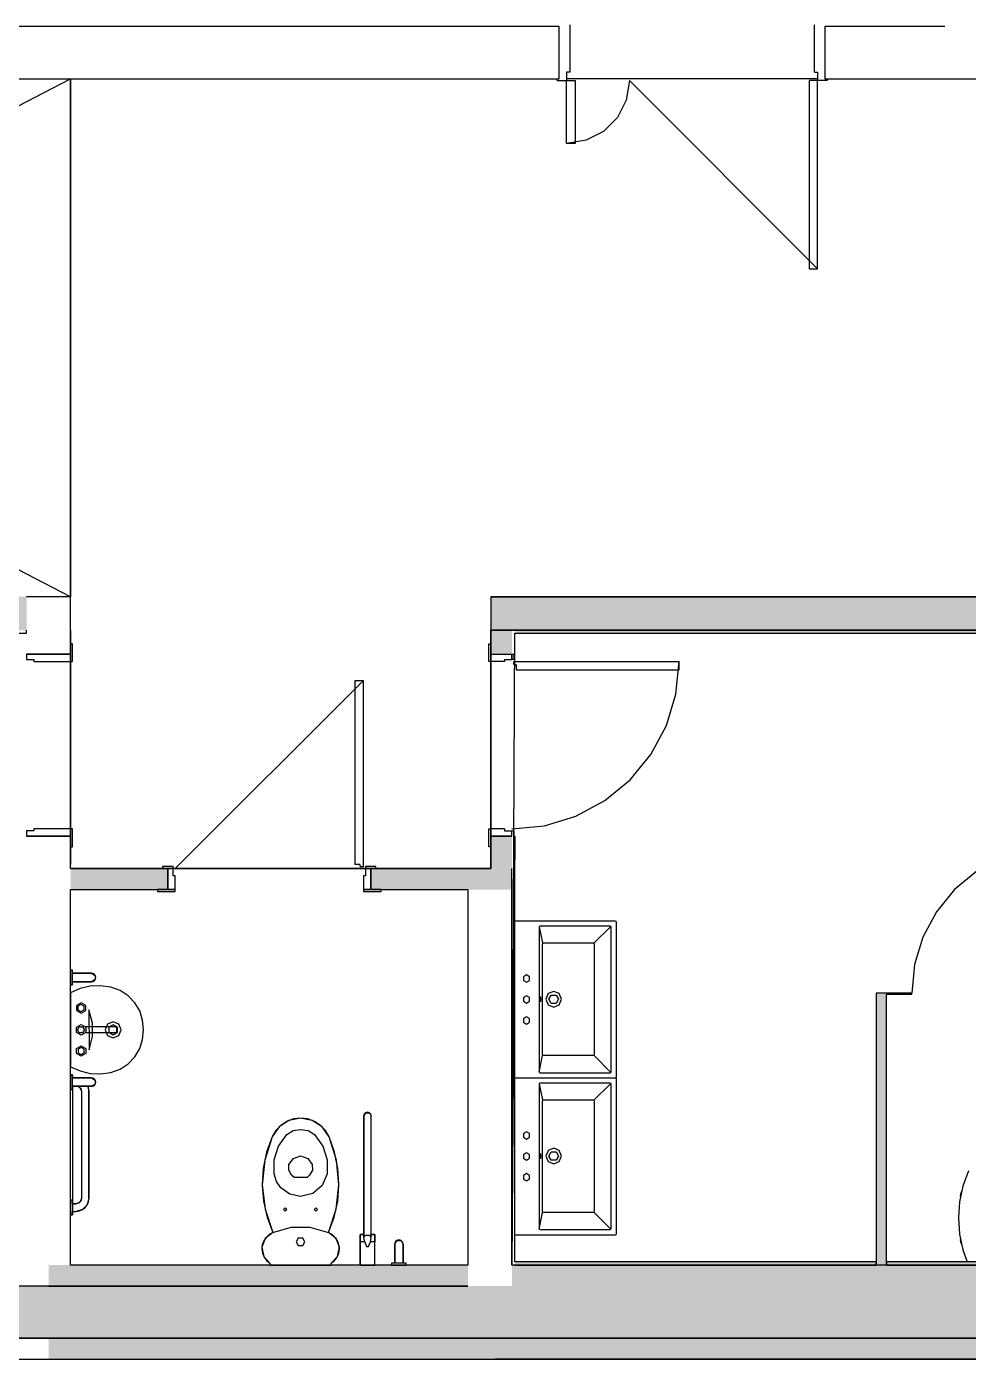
# Model space of a CAD drawing. Header units: metres. Extents: x 2.5 to 42.6, y 0.9 to 31.9.
# Drawn here: x 35.756 to 37.529, y 8.382 to 10.89 of the extents above; entities that cross this region are included whole.
import ezdxf

# ---------------------------------------------------------------- set-up
doc = ezdxf.new("R2010")
doc.units = ezdxf.units.M
for name, color, linetype in [('ARREDI', 9, 'Continuous'), ('PARETI_STRUTTURE', 7, 'Continuous'), ('PILASTRI_SETTI', 8, 'Continuous')]:
    doc.layers.add(name, color=color, linetype=linetype)

msp = doc.modelspace()

# ---------------------------------------------------------------- linework, layer by layer
at = {"layer": 'ARREDI'}
for points in [[(34.8988, 10.3047), (35.8389, 10.792)], [(35.8389, 9.8174), (34.8988, 10.3047)], [(36.8646, 9.2069), (36.6756, 9.2069)], [(36.8666, 9.205), (36.866, 9.2063), (36.8646, 9.2069)], [(36.7228, 9.1971), (36.7214, 9.1965), (36.7209, 9.1951)], [(36.7209, 9.1951), (36.7209, 8.9234)], [(36.7211, 9.196), (36.7272, 9.1657)], [(36.8547, 9.1971), (36.7228, 9.1971)], [(36.8561, 9.1965), (36.8245, 9.1657)], [(36.8567, 9.1951), (36.8561, 9.1965), (36.8547, 9.1971)], [(36.8567, 8.9234), (36.8567, 9.1951)], [(36.8666, 8.9136), (36.8666, 9.205)], [(36.7272, 9.1637), (36.7278, 9.1651), (36.7292, 9.1657)], [(36.7272, 8.9557), (36.7272, 9.1637)], [(36.7291, 9.1657), (36.8225, 9.1657)], [(36.8225, 9.1657), (36.8239, 9.1651), (36.8245, 9.1637)], [(36.8245, 9.1637), (36.8245, 8.9557)], [(35.8389, 9.1144), (35.8389, 9.0869)], [(35.8428, 9.1144), (35.8389, 9.1144)], [(35.8428, 9.0869), (35.8428, 9.1144)], [(35.8428, 9.1085), (35.8783, 9.1085), (35.8851, 9.1046), (35.8851, 9.0967), (35.8783, 9.0927), (35.8428, 9.0927)], [(35.8389, 9.0869), (35.8428, 9.0869)], [(35.9235, 8.9963), (35.9257, 8.9993), (35.9257, 9.0052), (35.9235, 9.0081), (35.8667, 9.0081)], [(35.9235, 8.9963), (35.8667, 8.9963)], [(36.7291, 8.9537), (36.7278, 8.9543), (36.7272, 8.9557)], [(36.8245, 8.9557), (36.8239, 8.9543), (36.8225, 8.9537)], [(36.7211, 8.9226), (36.7272, 8.9537)], [(36.8225, 8.9537), (36.7291, 8.9537)], [(36.8561, 8.922), (36.8245, 8.9537)], [(35.8389, 8.9176), (35.8389, 8.89)], [(35.8428, 8.9117), (35.8428, 8.9176), (35.8389, 8.9176)], [(35.8389, 8.89), (35.8428, 8.89), (35.8428, 8.9176)], [(35.8428, 8.9117), (35.8783, 8.9117), (35.8851, 8.9077), (35.8851, 8.8998), (35.8783, 8.8959), (35.8428, 8.8959)], [(36.6756, 8.9116), (36.8646, 8.9116), (36.866, 8.9122), (36.8666, 8.9136)], [(36.6756, 8.9116), (36.8646, 8.9116)], [(36.7209, 8.9234), (36.7215, 8.922), (36.7228, 8.9215)], [(36.7228, 8.9215), (36.8547, 8.9215)], [(36.8547, 8.9215), (36.8561, 8.9221), (36.8567, 8.9234)], [(36.8666, 8.9097), (36.866, 8.911), (36.8646, 8.9116)], [(36.8666, 8.6183), (36.8666, 8.9097)], [(35.8428, 8.8959), (35.8428, 8.89), (35.8389, 8.89), (35.8428, 8.89)], [(35.8533, 8.8959), (35.8545, 8.8954), (35.8565, 8.8938), (35.8581, 8.8918), (35.859, 8.8894), (35.8594, 8.8869), (35.8594, 8.6845), (35.859, 8.6819), (35.8581, 8.6796), (35.8565, 8.6775), (35.8545, 8.676), (35.8521, 8.675), (35.8495, 8.6746), (35.8428, 8.6746), (35.8428, 8.6813), (35.8389, 8.6813), (35.8389, 8.6538), (35.8428, 8.6538), (35.8428, 8.6605), (35.8495, 8.6605), (35.8557, 8.6613), (35.8615, 8.6637), (35.8665, 8.6675), (35.8703, 8.6725), (35.8727, 8.6783), (35.8735, 8.6845), (35.8735, 8.8869), (35.8727, 8.8931), (35.8716, 8.8959)], [(35.8389, 8.6538), (35.8389, 8.89)], [(35.8428, 8.8959), (35.8428, 8.6538)], [(35.8428, 8.89), (35.8428, 8.8959)], [(35.8516, 8.8959), (35.8565, 8.8938), (35.8594, 8.8869)], [(35.8594, 8.8869), (35.8594, 8.6845)], [(35.8711, 8.8959), (35.8735, 8.8869)], [(35.8735, 8.8869), (35.8735, 8.6845)], [(36.7228, 8.9018), (36.7214, 8.9012), (36.7209, 8.8998)], [(36.7209, 8.8998), (36.7209, 8.6281)], [(36.7211, 8.9007), (36.7272, 8.8704)], [(36.8547, 8.9018), (36.7228, 8.9018)], [(36.8561, 8.9012), (36.8245, 8.8704)], [(36.8567, 8.8998), (36.8561, 8.9012), (36.8547, 8.9018)], [(36.8567, 8.6281), (36.8567, 8.8998)], [(36.7272, 8.8684), (36.7278, 8.8698), (36.7292, 8.8704)], [(36.7272, 8.6604), (36.7272, 8.8684)], [(36.7291, 8.8704), (36.8225, 8.8704)], [(36.8225, 8.8704), (36.8239, 8.8698), (36.8245, 8.8684)], [(36.8245, 8.8684), (36.8245, 8.6604)], [(36.272, 8.8361), (36.25, 8.8316), (36.2313, 8.8193), (36.2185, 8.8008)], [(36.3255, 8.8008), (36.3127, 8.8193), (36.294, 8.8316), (36.272, 8.8361)], [(36.3909, 8.8398), (36.3945, 8.8459), (36.4015, 8.8459), (36.4051, 8.8398)], [(36.3926, 8.6032), (36.3915, 8.6076), (36.3909, 8.6114), (36.3909, 8.8398)], [(36.3909, 8.6114), (36.3941, 8.6155), (36.4019, 8.6155), (36.4051, 8.6114), (36.4051, 8.8398)], [(36.2222, 8.7308), (36.2221, 8.7576), (36.2302, 8.7832), (36.2458, 8.805)], [(36.2458, 8.8051), (36.2578, 8.8128), (36.272, 8.8145)], [(36.272, 8.8145), (36.2862, 8.8128), (36.2982, 8.8051)], [(36.2982, 8.8051), (36.3138, 8.7832), (36.3219, 8.7576), (36.3219, 8.7308)], [(36.2185, 8.8008), (36.2044, 8.7566), (36.1998, 8.7105), (36.205, 8.6644), (36.2198, 8.6204)], [(36.3242, 8.6204), (36.339, 8.6644), (36.3442, 8.7105), (36.3396, 8.7566), (36.3255, 8.8008)], [(36.2501, 8.7485), (36.2584, 8.7602), (36.272, 8.7647), (36.2856, 8.7602), (36.2939, 8.7485)], [(36.2347, 8.7047), (36.2265, 8.7168), (36.2222, 8.7308)], [(36.255, 8.7288), (36.2498, 8.738), (36.2501, 8.7485)], [(36.3219, 8.7308), (36.3128, 8.7091), (36.2949, 8.6938), (36.272, 8.6883)], [(36.2939, 8.7485), (36.2942, 8.738), (36.289, 8.7288)], [(37.5291, 8.7367), (37.5188, 8.7081), (37.5125, 8.6783), (37.5104, 8.648), (37.5125, 8.6176), (37.5188, 8.5879), (37.527, 8.5652)], [(36.272, 8.6883), (36.2516, 8.6926), (36.2348, 8.7047)], [(36.2599, 8.7239), (36.255, 8.7288)], [(36.2841, 8.7239), (36.2599, 8.7239)], [(36.289, 8.7288), (36.2841, 8.7239)], [(35.8428, 8.6813), (35.8389, 8.6813)], [(35.8428, 8.6813), (35.8428, 8.6538), (35.8389, 8.6538)], [(35.8389, 8.6813), (35.8389, 8.6538)], [(35.8735, 8.6845), (35.8703, 8.6725), (35.8615, 8.6637), (35.8495, 8.6605)], [(35.8594, 8.6845), (35.8565, 8.6775), (35.8495, 8.6746)], [(37.5146, 8.6883), (37.5151, 8.6933), (37.5167, 8.6982)], [(35.8428, 8.6746), (35.8495, 8.6746)], [(35.8428, 8.6605), (35.8495, 8.6605)], [(36.7211, 8.6272), (36.7272, 8.6584)], [(36.7291, 8.6584), (36.7278, 8.659), (36.7272, 8.6604)], [(36.8225, 8.6584), (36.7291, 8.6584)], [(36.8245, 8.6604), (36.8239, 8.659), (36.8225, 8.6584)], [(36.8561, 8.6267), (36.8245, 8.6584)], [(36.3252, 8.6201), (36.2902, 8.6298), (36.2538, 8.6298), (36.2188, 8.6201)], [(36.2188, 8.6201), (36.2051, 8.6092), (36.1991, 8.5929), (36.2025, 8.5757), (36.2142, 8.5628)], [(36.3298, 8.5628), (36.3415, 8.5757), (36.3449, 8.5929), (36.3389, 8.6092), (36.3252, 8.6201)], [(36.3842, 8.6169), (36.3909, 8.6169)], [(36.3842, 8.5593), (36.3842, 8.6032), (36.3842, 8.6169)], [(36.3926, 8.6032), (36.396, 8.5943), (36.4, 8.5943), (36.4034, 8.6032), (36.4045, 8.6076), (36.4051, 8.6114)], [(36.4051, 8.6169), (36.4118, 8.6169)], [(36.4118, 8.6169), (36.4118, 8.6032)], [(36.4492, 8.5632), (36.4492, 8.5986), (36.4531, 8.6055), (36.461, 8.6055), (36.465, 8.5986), (36.465, 8.5632)], [(36.6756, 8.6163), (36.8646, 8.6163)], [(36.7209, 8.6281), (36.7215, 8.6267), (36.7228, 8.6262)], [(36.7228, 8.6262), (36.8547, 8.6262)], [(36.8547, 8.6262), (36.8561, 8.6267), (36.8567, 8.6281)], [(36.8646, 8.6163), (36.866, 8.6169), (36.8666, 8.6183)], [(37.5167, 8.5978), (37.5151, 8.6027), (37.5146, 8.6077)], [(36.3926, 8.6032), (36.3842, 8.6032)], [(36.4118, 8.6032), (36.4034, 8.6032)], [(36.4118, 8.5593), (36.4118, 8.6032)], [(36.2142, 8.5628), (36.2142, 8.5593)], [(36.2142, 8.5593), (36.272, 8.5593)], [(36.272, 8.5593), (36.3298, 8.5593)], [(36.3298, 8.5593), (36.3298, 8.5628)], [(36.3842, 8.5593), (36.4118, 8.5593)], [(36.4433, 8.5632), (36.4433, 8.5593)], [(36.4708, 8.5632), (36.4433, 8.5632)], [(36.4433, 8.5593), (36.4708, 8.5593)], [(36.4708, 8.5593), (36.4708, 8.5632)]]:
    msp.add_lwpolyline(points, dxfattribs=at)
for points in [[(35.8783, 9.1085), (35.8428, 9.1085), (35.8428, 9.1144), (35.8389, 9.1144), (35.8389, 9.0869), (35.8428, 9.0869), (35.8428, 9.0927), (35.8783, 9.0927), (35.8803, 9.093), (35.8822, 9.0938), (35.8839, 9.0951), (35.8851, 9.0967), (35.8859, 9.0986), (35.8862, 9.1006), (35.8859, 9.1027), (35.8851, 9.1046), (35.8839, 9.1062), (35.8822, 9.1075), (35.8803, 9.1083)], [(35.8389, 8.9327), (35.8568, 8.9247), (35.8759, 8.9201), (35.8955, 8.9192), (35.9149, 8.922), (35.932, 8.9283), (35.9472, 8.9382), (35.9597, 8.9513), (35.969, 8.9669), (35.9746, 8.9842), (35.9761, 9.0022), (35.9746, 9.0203), (35.969, 9.0376), (35.9597, 9.0532), (35.9472, 9.0663), (35.932, 9.0762), (35.9149, 9.0824), (35.8955, 9.0852), (35.8759, 9.0843), (35.8568, 9.0798), (35.8389, 9.0717)], [(36.6972, 9.1055), (36.6913, 9.1021), (36.6913, 9.0952), (36.6972, 9.0918), (36.7032, 9.0952), (36.7032, 9.1021)], [(35.8389, 9.0717), (35.8389, 8.9327)], [(36.6972, 9.0524), (36.7032, 9.0558), (36.7032, 9.0627), (36.6972, 9.0662), (36.6913, 9.0627), (36.6913, 9.0558)], [(36.7236, 9.0549), (36.7247, 9.0599), (36.7236, 9.0648), (36.7224, 9.0599)], [(36.7484, 9.0746), (36.738, 9.0703), (36.7337, 9.0599), (36.738, 9.0494), (36.7484, 9.0451), (36.7589, 9.0494), (36.7632, 9.0599), (36.7589, 9.0703)], [(36.7575, 9.0599), (36.753, 9.052), (36.7439, 9.052), (36.7394, 9.0599), (36.7439, 9.0677), (36.753, 9.0677)], [(35.8589, 9.0335), (35.8674, 9.0384), (35.8674, 9.0482), (35.8589, 9.0531), (35.8503, 9.0482), (35.8503, 9.0384)], [(35.8585, 9.05), (35.8527, 9.0466), (35.8527, 9.04), (35.8585, 9.0366), (35.8642, 9.04), (35.8642, 9.0466)], [(35.8739, 8.9643), (35.88, 8.9893), (35.8799, 9.0149), (35.8735, 9.0398)], [(35.8589, 8.9924), (35.8503, 8.9973), (35.8503, 9.0072), (35.8589, 9.0121), (35.8674, 9.0072), (35.8674, 8.9973)], [(35.8649, 9.0019), (35.8616, 8.9962), (35.855, 8.9962), (35.8517, 9.0019), (35.855, 9.0077), (35.8616, 9.0077)], [(35.919, 9.0174), (35.9083, 9.013), (35.9039, 9.0022), (35.9083, 8.9915), (35.919, 8.987), (35.9298, 8.9915), (35.9342, 9.0022), (35.9298, 9.013)], [(35.919, 8.993), (35.9271, 8.9976), (35.9271, 9.0069), (35.919, 9.0115), (35.911, 9.0069), (35.911, 8.9976)], [(36.6972, 9.013), (36.7032, 9.0165), (36.7032, 9.0233), (36.6972, 9.0268), (36.6913, 9.0233), (36.6913, 9.0165)], [(35.8589, 8.9525), (35.8503, 8.9574), (35.8503, 8.9673), (35.8589, 8.9722), (35.8674, 8.9673), (35.8674, 8.9574)], [(35.8589, 8.9691), (35.8531, 8.9657), (35.8531, 8.959), (35.8589, 8.9557), (35.8646, 8.959), (35.8646, 8.9657)], [(35.8783, 8.9117), (35.8428, 8.9117), (35.8428, 8.9176), (35.8389, 8.9176), (35.8389, 8.89), (35.8428, 8.89), (35.8428, 8.8959), (35.8783, 8.8959), (35.8803, 8.8961), (35.8822, 8.8969), (35.8839, 8.8982), (35.8851, 8.8998), (35.8859, 8.9017), (35.8862, 8.9038), (35.8859, 8.9058), (35.8851, 8.9077), (35.8839, 8.9094), (35.8822, 8.9106), (35.8803, 8.9114)], [(35.8389, 8.9176), (35.8428, 8.9176), (35.8428, 8.9117), (35.8428, 8.9176)], [(36.3255, 8.8008), (36.3187, 8.8125), (36.3094, 8.8223), (36.2981, 8.8297), (36.2854, 8.8344), (36.272, 8.8361), (36.2586, 8.8344), (36.2459, 8.8297), (36.2346, 8.8223), (36.2253, 8.8125), (36.2185, 8.8008), (36.208, 8.7717), (36.2018, 8.7414), (36.1998, 8.7106), (36.2022, 8.6797), (36.2089, 8.6495), (36.2198, 8.6206), (36.2128, 8.6168), (36.2069, 8.6115), (36.2025, 8.6048), (36.1998, 8.5973), (36.199, 8.5894), (36.2002, 8.5816), (36.2033, 8.5742), (36.208, 8.5678), (36.2142, 8.5628), (36.2142, 8.5593), (36.272, 8.5593), (36.3298, 8.5593), (36.3298, 8.5628), (36.336, 8.5678), (36.3407, 8.5742), (36.3438, 8.5816), (36.345, 8.5894), (36.3442, 8.5973), (36.3415, 8.6048), (36.3371, 8.6115), (36.3312, 8.6168), (36.3242, 8.6206), (36.3351, 8.6495), (36.3418, 8.6797), (36.3442, 8.7106), (36.3422, 8.7414), (36.336, 8.7717)], [(36.3842, 8.5593), (36.4118, 8.5593), (36.4118, 8.6169), (36.4051, 8.6169), (36.4051, 8.8398), (36.4049, 8.8416), (36.4041, 8.8433), (36.403, 8.8448), (36.4015, 8.8459), (36.3998, 8.8466), (36.398, 8.8469), (36.3962, 8.8466), (36.3945, 8.8459), (36.393, 8.8448), (36.3919, 8.8433), (36.3912, 8.8416), (36.3909, 8.8398), (36.3909, 8.6169), (36.3842, 8.6169)], [(36.6972, 8.8102), (36.6913, 8.8068), (36.6913, 8.7999), (36.6972, 8.7965), (36.7032, 8.7999), (36.7032, 8.8068)], [(36.6972, 8.7571), (36.7032, 8.7605), (36.7032, 8.7674), (36.6972, 8.7709), (36.6913, 8.7674), (36.6913, 8.7605)], [(36.7236, 8.7596), (36.7247, 8.7646), (36.7236, 8.7695), (36.7224, 8.7646)], [(36.7484, 8.7793), (36.738, 8.775), (36.7337, 8.7646), (36.738, 8.7541), (36.7484, 8.7498), (36.7589, 8.7541), (36.7632, 8.7646), (36.7589, 8.775)], [(36.7575, 8.7646), (36.753, 8.7567), (36.7439, 8.7567), (36.7394, 8.7646), (36.7439, 8.7724), (36.753, 8.7724)], [(36.6972, 8.7177), (36.7032, 8.7212), (36.7032, 8.728), (36.6972, 8.7315), (36.6913, 8.728), (36.6913, 8.7212)], [(36.2395, 8.6638), (36.2426, 8.6669), (36.2456, 8.6638), (36.2426, 8.6607)], [(36.2977, 8.6638), (36.3008, 8.6607), (36.3039, 8.6638), (36.3008, 8.6669)], [(36.28, 8.6031), (36.2759, 8.6102), (36.2676, 8.6102), (36.2635, 8.6031), (36.2676, 8.596), (36.2759, 8.596)], [(36.4492, 8.5986), (36.4492, 8.5632), (36.4433, 8.5632), (36.4433, 8.5593), (36.4708, 8.5593), (36.4708, 8.5632), (36.465, 8.5632), (36.465, 8.5986), (36.4647, 8.6007), (36.4639, 8.6026), (36.4627, 8.6042), (36.461, 8.6055), (36.4591, 8.6063), (36.4571, 8.6066), (36.455, 8.6063), (36.4531, 8.6055), (36.4515, 8.6042), (36.4502, 8.6026), (36.4495, 8.6007)]]:
    msp.add_lwpolyline(points, close=True, dxfattribs=at)
at = {"layer": 'PARETI_STRUTTURE'}
for points in [[(34.3072, 10.7919), (36.759, 10.7919), (36.759, 10.8904), (34.3466, 10.8904)], [(36.759, 10.7919), (36.759, 10.8904)], [(36.7787, 10.8935), (36.7787, 10.8045)], [(37.2394, 10.8045), (37.2394, 10.8935)], [(37.2591, 10.7919), (37.6658, 10.7919), (37.6658, 10.8904), (37.6225, 10.8904)], [(37.4847, 10.8904), (37.2591, 10.8904), (37.2591, 10.7919)], [(37.2591, 10.8904), (37.2591, 10.7919)], [(35.8389, 10.7919), (35.8389, 9.8174), (35.7562, 9.8174)], [(35.8389, 9.8174), (35.8389, 10.7919), (36.7551, 10.7919)], [(36.7551, 10.7919), (36.759, 10.7919)], [(36.7551, 10.7888), (36.7551, 10.7919)], [(36.7551, 10.7888), (36.7728, 10.7888), (36.7886, 10.7888), (36.7886, 10.6707), (36.7728, 10.6707)], [(37.2394, 10.8045), (37.2453, 10.8045), (37.2453, 10.7888), (37.2296, 10.7888), (37.2296, 10.4344), (37.2453, 10.4344), (36.8909, 10.7888), (36.8852, 10.7523), (36.8684, 10.7194), (36.8422, 10.6932), (36.8093, 10.6764), (36.7728, 10.6707)], [(36.7728, 10.8045), (36.7728, 10.7888)], [(36.7787, 10.8045), (36.7728, 10.8045)], [(37.2453, 10.7919), (36.7728, 10.7919)], [(36.7728, 10.6707), (36.7728, 10.7888)], [(37.2453, 10.4344), (37.2453, 10.7888)], [(37.263, 10.7888), (37.2453, 10.7888)], [(37.2591, 10.7919), (37.263, 10.7919)], [(37.263, 10.7919), (37.263, 10.7888)], [(37.263, 10.7919), (37.6619, 10.7919)], [(35.8389, 9.7092), (35.8389, 9.8174), (35.7562, 9.8174)], [(35.8389, 9.7544), (35.8389, 9.3131), (35.8389, 9.8174)], [(38.2533, 9.8174), (36.6303, 9.8174), (36.6303, 9.7544)], [(36.6303, 9.8174), (39.1252, 9.8174), (38.2533, 9.8174)], [(36.6303, 9.8174), (36.6303, 9.3056)], [(35.7975, 8.5199), (34.3072, 8.5199), (34.3072, 9.7682)], [(34.323, 9.7485), (35.7562, 9.7485), (35.7562, 9.7544)], [(36.6303, 9.3056), (35.8389, 9.3056), (36.6303, 9.3056), (36.6303, 9.7544)], [(36.6697, 9.7544), (36.6303, 9.7544), (36.6303, 9.7092), (36.6697, 9.7092)], [(36.6303, 9.7544), (38.2218, 9.7544)], [(36.6756, 9.7544), (36.6697, 9.7544)], [(36.6756, 8.5652), (36.6756, 9.3666), (36.6697, 8.5593), (36.6756, 9.7485)], [(38.2159, 9.7544), (36.6756, 9.7544)], [(36.6756, 9.7485), (38.2159, 9.7485)], [(35.7562, 9.7092), (35.8389, 9.7092)], [(36.6264, 9.7288), (36.6303, 9.7288)], [(36.6264, 9.6954), (36.6264, 9.7288)], [(36.6303, 9.7092), (36.6303, 9.6954), (36.6264, 9.6954)], [(36.6303, 9.7288), (36.6303, 9.6954)], [(36.6303, 9.7092), (36.6697, 9.7092)], [(36.6559, 9.6993), (36.6697, 9.6993), (36.6697, 9.7092)], [(36.6697, 9.7092), (36.6697, 9.6993)], [(36.6697, 9.7092), (36.6756, 9.7092)], [(36.6736, 9.7092), (36.6736, 9.6993)], [(36.6559, 9.6954), (36.6303, 9.6954)], [(36.6559, 9.6993), (36.6559, 9.6954)], [(36.6736, 9.6993), (36.6697, 9.6993)], [(36.6697, 9.3804), (36.7311, 9.3864), (36.7902, 9.4044), (36.8447, 9.4335), (36.8924, 9.4726), (36.9316, 9.5204), (36.9607, 9.5748), (36.9786, 9.6339), (36.9847, 9.6954)], [(36.6736, 9.6895), (36.6736, 9.6954), (36.9847, 9.6954)], [(36.6736, 9.6895), (36.6776, 9.6895)], [(36.6776, 9.6895), (36.6776, 9.6796)], [(36.9847, 9.6796), (36.9847, 9.6954)], [(36.3842, 9.3095), (36.3842, 9.3134), (36.3744, 9.3134), (36.3744, 9.6599), (36.3901, 9.6599), (36.0358, 9.3056)], [(36.3842, 9.3095), (36.3901, 9.3095), (36.3901, 9.6599)], [(36.6776, 9.6796), (36.9847, 9.6796)], [(35.8389, 9.3056), (35.8389, 9.3666), (35.7562, 9.3666)], [(36.6264, 9.3804), (36.6303, 9.3804)], [(36.6264, 9.3469), (36.6264, 9.3804)], [(36.6559, 9.3804), (36.6303, 9.3804), (36.6303, 9.3469)], [(36.6303, 9.3666), (36.6303, 9.3804)], [(36.6303, 9.3666), (36.6697, 9.3666), (36.6697, 9.3764)], [(36.6697, 9.3666), (36.6303, 9.3666), (36.6303, 9.3056)], [(36.6559, 9.3804), (36.6559, 9.3764)], [(36.6559, 9.3764), (36.6697, 9.3764)], [(36.6697, 9.3666), (36.6697, 9.3764), (36.6736, 9.3764)], [(36.6736, 9.3764), (36.6736, 9.3666)], [(36.6303, 9.3469), (36.6264, 9.3469)], [(37.6981, 9.3469), (37.6443, 9.3416), (37.5926, 9.3259), (37.545, 9.3005), (37.5032, 9.2662), (37.4689, 9.2244), (37.4435, 9.1768), (37.4278, 9.1251), (37.4225, 9.0713)], [(36.022, 9.3056), (35.8389, 9.3056)], [(35.8389, 9.2662), (36.022, 9.2662), (36.022, 9.3056)], [(36.6303, 9.3056), (36.4039, 9.3056), (36.4039, 9.2662), (36.587, 9.2662)], [(36.6697, 9.2662), (36.6697, 9.3056)], [(35.8389, 8.5593), (35.8389, 9.2662)], [(36.587, 9.2662), (36.587, 8.5593)], [(36.6697, 8.5593), (36.6697, 9.2662)], [(37.4225, 9.0713), (37.3556, 9.0713), (37.3556, 9.0693)], [(37.3556, 9.0693), (37.3556, 8.5593)], [(37.3752, 8.5593), (37.3752, 9.0693), (37.4225, 9.0693), (37.4225, 9.0713)], [(36.587, 8.5593), (35.8389, 8.5593)], [(38.2159, 8.5593), (36.6697, 8.5593)], [(36.6756, 8.5593), (37.3555, 8.5593), (37.3555, 8.5652), (36.6756, 8.5652)], [(35.7975, 8.5199), (34.3072, 8.5199)], [(36.587, 8.5199), (35.7975, 8.5199)], [(35.7976, 8.5199), (36.587, 8.5199)], [(35.7975, 8.4215), (34.197, 8.4215)], [(34.3072, 8.4215), (35.7975, 8.4215)], [(36.6271, 8.4215), (35.7975, 8.4215)], [(35.7975, 8.4215), (36.6283, 8.4215)], [(38.2234, 8.4215), (36.6271, 8.4215)], [(36.6283, 8.4215), (38.2218, 8.4215)], [(34.197, 8.3821), (35.7975, 8.3821)], [(36.6382, 8.3819), (34.2482, 8.3819)], [(35.7975, 8.3821), (36.6271, 8.3821)], [(36.6271, 8.3821), (38.2234, 8.3821)], [(39.7229, 8.3821), (36.6382, 8.3821)]]:
    msp.add_lwpolyline(points, dxfattribs=at)
for points in [[(35.8389, 9.6954), (35.8389, 9.7092), (35.7562, 9.7092), (35.7562, 9.6993), (35.77, 9.6993), (35.77, 9.6954)], [(35.8389, 9.7288), (35.8389, 9.6954), (35.8428, 9.6954), (35.8428, 9.7288)], [(35.8389, 9.3666), (35.8389, 9.3804), (35.77, 9.3804), (35.77, 9.3764), (35.7562, 9.3764), (35.7562, 9.3666)], [(35.8389, 9.3804), (35.8389, 9.3469), (35.8428, 9.3469), (35.8428, 9.3804)], [(36.0121, 9.3056), (36.0318, 9.3056), (36.0318, 9.3095), (36.0121, 9.3095)], [(36.3941, 9.3056), (36.4137, 9.3056), (36.4137, 9.3095), (36.3941, 9.3095)], [(36.022, 9.2662), (36.0358, 9.2662), (36.0358, 9.2918), (36.0318, 9.2918), (36.0318, 9.3056), (36.022, 9.3056)], [(36.3901, 9.2662), (36.4039, 9.2662), (36.4039, 9.3056), (36.3941, 9.3056), (36.3941, 9.2918), (36.3901, 9.2918)], [(36.0358, 9.2662), (36.0023, 9.2662), (36.0023, 9.2623), (36.0358, 9.2623)], [(36.4236, 9.2662), (36.3901, 9.2662), (36.3901, 9.2623), (36.4236, 9.2623)], [(37.3752, 8.5593), (37.769, 8.5593), (37.769, 8.5652), (37.3752, 8.5652)]]:
    msp.add_lwpolyline(points, close=True, dxfattribs=at)
at = {"layer": 'PILASTRI_SETTI'}
for points in [[(34.3072, 9.7544), (35.7562, 9.7544), (34.3072, 9.8174), (35.7562, 9.8174)], [(36.6303, 9.7544), (38.2533, 9.7544), (36.6303, 9.8174), (38.2533, 9.8174)], [(36.6303, 9.7092), (36.6697, 9.7092), (36.6303, 9.7544), (36.6697, 9.7544)], [(36.6756, 9.7485), (38.2159, 9.7485), (36.6756, 9.7544), (38.2159, 9.7544)], [(36.6697, 9.3056), (36.6697, 9.3666), (36.6303, 9.3056), (36.6303, 9.3666)], [(35.8389, 9.2662), (36.022, 9.2662), (35.8389, 9.3056), (36.022, 9.3056)], [(36.4039, 9.2662), (36.6697, 9.2662), (36.4039, 9.3056), (36.6697, 9.3056)], [(37.3752, 8.5593), (37.3752, 9.0693), (37.3556, 8.5593), (37.3556, 9.0693)], [(35.7976, 8.5199), (36.587, 8.5199), (35.7976, 8.5593), (36.587, 8.5593)], [(36.6697, 8.5199), (38.2218, 8.5199), (36.6697, 8.5593), (38.2218, 8.5593)], [(36.6756, 8.5593), (37.3555, 8.5593), (36.6756, 8.5652), (37.3555, 8.5652)], [(37.3752, 8.5593), (37.769, 8.5593), (37.3752, 8.5652), (37.769, 8.5652)], [(34.3072, 8.4215), (35.7975, 8.4215), (34.3072, 8.5199), (35.7975, 8.5199)], [(35.7975, 8.4215), (36.6283, 8.4215), (35.7975, 8.5199), (36.6283, 8.5199)], [(36.6283, 8.4215), (38.2218, 8.4215), (36.6283, 8.5199), (38.2218, 8.5199)], [(35.7975, 8.3821), (36.6271, 8.3821), (35.7975, 8.4215), (36.6271, 8.4215)], [(36.6271, 8.3821), (38.2234, 8.3821), (36.6271, 8.4215), (38.2234, 8.4215)]]:
    msp.add_solid(points, dxfattribs=at)

doc.saveas('drawing.dxf')
